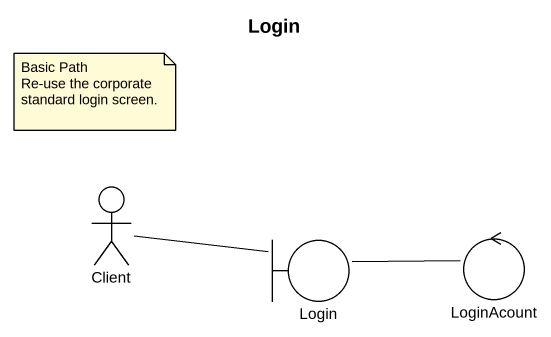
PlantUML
@startuml
title Login
actor Client
boundary Login
control LoginAcount
Client -right- Login
Login -right- LoginAcount
note as N1
  Basic Path
  Re-use the corporate standard login screen.
end note
@enduml
